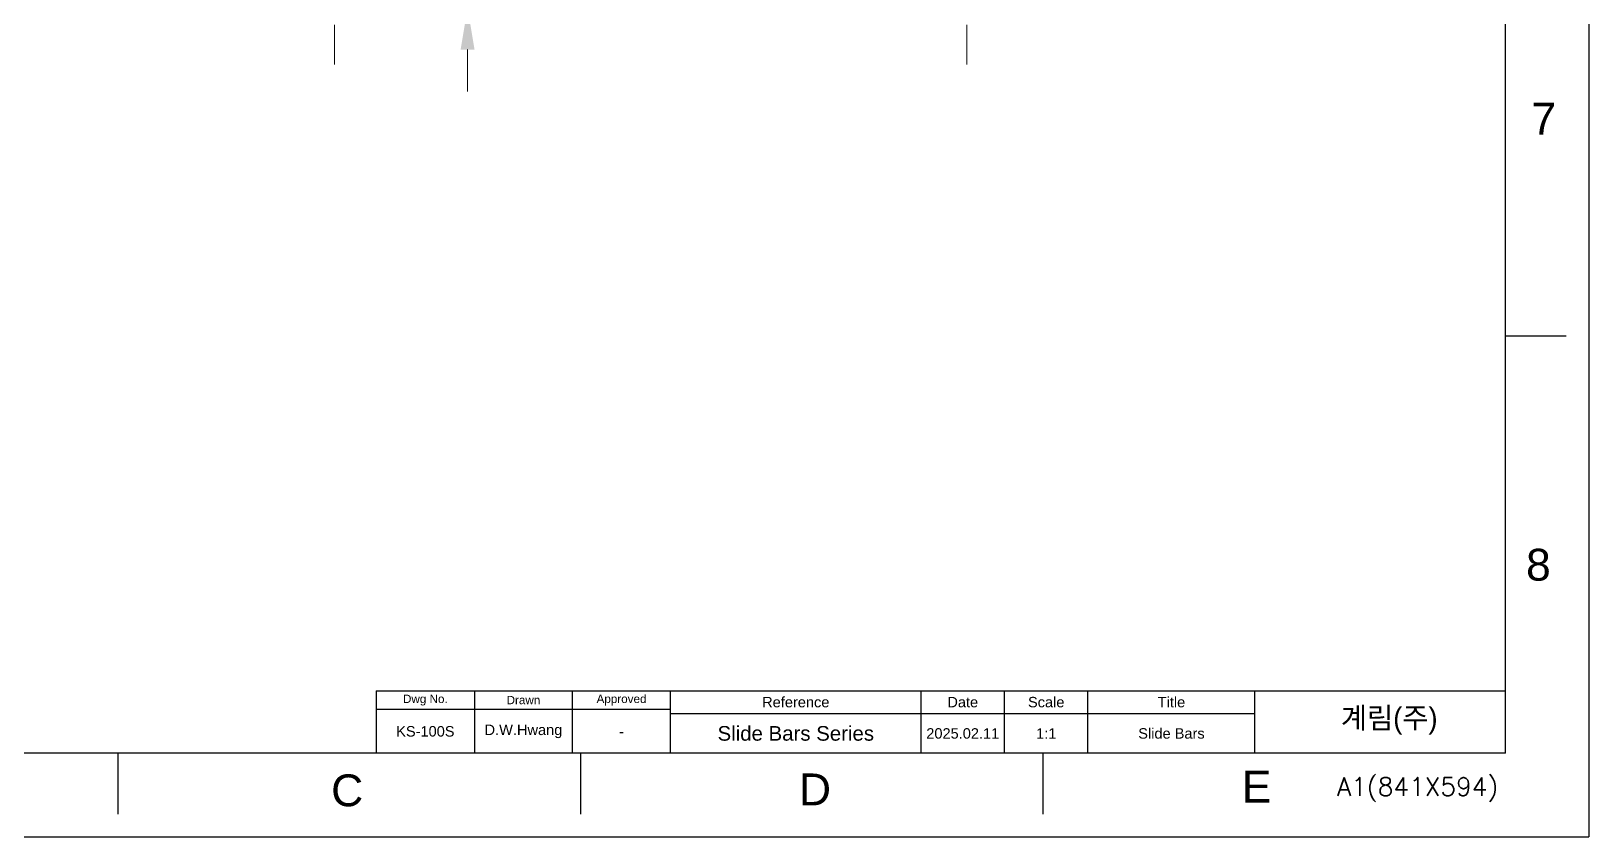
# Model space of a CAD drawing. Header units: millimetres. Extents: x 14 to 1202, y 28 to 1708.
# Drawn here: x 455 to 1202, y 28 to 414 of the extents above; entities that cross this region are included whole.
import ezdxf

# ---------------------------------------------------------------- set-up
doc = ezdxf.new("R2010")
doc.units = ezdxf.units.MM
doc.linetypes.add('CENTER2', pattern=[28.575, 19.05, -3.175, 3.175, -3.175])
doc.layers.add('FORM2', color=7, linetype='Continuous')
doc.layers.add('TEXT', color=2, linetype='Continuous')
doc.styles.add('GOGO', font='Gulim.ttf', dxfattribs={"height": 3})
doc.styles.add('ROMANS', font='ROMANS.shx', dxfattribs={"height": 2.5})
doc.styles.get("Standard").update_dxf_attribs({"font": 'arial.ttf'})
doc.dimstyles.new('기밴테크', dxfattribs={"dimtxt": 3, "dimasz": 3, "dimexe": 1.25, "dimexo": 0.625, "dimgap": 0.6, "dimtad": 1, "dimtih": 1, "dimtoh": 1, "dimdec": 1, "dimlunit": 6, "dimtxsty": 'GOGO', "dimcen": 0, "dimclrd": 3, "dimclre": 3, "dimclrt": 4, "dimadec": 0, "dimazin": 0, "dimtfac": 1, "dimtdec": 1, "dimtmove": 0, "dimatfit": 3, "dimfxl": 1, "dimlwd": 13, "dimlwe": 13, "dimarcsym": 0})

# ---------------------------------------------------------------- blocks, each defined once
blk = doc.blocks.new('*D10')
at = {"color": 3, "lineweight": 13, "transparency": 16777216}
for p, q in [((664.59, 502.34), (664.59, 522.34)), ((618.76, 482.34), (676.59, 482.34)), ((664.59, 482.34), (664.59, 468.89)), ((664.59, 425.34), (664.59, 440.44)), ((617.76, 425.34), (676.59, 425.34)), ((664.59, 405.34), (664.59, 385.34))]:
    blk.add_line(p, q, dxfattribs=at)
at = {"color": 3, "transparency": 16777216}
for points in [[(661.26, 502.34), (667.92, 502.34), (664.59, 482.34)], [(661.26, 405.34), (667.92, 405.34), (664.59, 425.34)]]:
    blk.add_solid(points, dxfattribs=at)
at = {"layer": 'Defpoints', "color": 0, "transparency": 16777216}
for p in [(613.76, 482.34), (612.76, 425.34), (664.59, 425.34)]:
    blk.add_point(p, dxfattribs=at)
at = {"color": 4, "transparency": 16777216, "insert": (664.59, 454.66), "char_height": 3, "attachment_point": 5, "style": 'GOGO'}
blk.add_mtext('{\\H6x;57}', dxfattribs=at)

msp = doc.modelspace()

# ---------------------------------------------------------------- linework, layer by layer
at = {"color": 1, "linetype": 'CENTER2', "lineweight": 18}
for p, q in [((600.76, 398.2), (600.76, 1137.52)), ((903.85, 398.2), (903.85, 1137.52))]:
    msp.add_line(p, q, dxfattribs=at)
at = {"layer": 'FORM2', "linetype": 'Continuous'}
for p, q in [((1201.86, 1708.28), (1201.86, 28.28)), ((1161.86, 68.28), (1161.86, 1668.28)), ((1161.86, 268.28), (1190.93, 268.28)), ((620.86, 98.28), (1161.86, 98.28)), ((620.86, 98.28), (620.86, 68.28)), ((667.86, 98.28), (667.86, 68.28)), ((714.86, 68.28), (714.86, 98.28)), ((761.86, 68.28), (761.86, 98.28)), ((881.86, 68.28), (881.86, 98.28)), ((881.86, 68.28), (881.86, 98.28)), ((881.86, 68.28), (881.86, 98.28)), ((921.86, 68.28), (921.86, 98.28)), ((961.86, 68.28), (961.86, 98.28)), ((1041.86, 68.28), (1041.86, 98.28)), ((761.86, 89.28), (620.86, 89.28)), ((761.86, 87.28), (1041.86, 87.28)), ((1161.86, 68.28), (53.86, 68.28)), ((497.07, 68.27), (497.07, 39.2)), ((718.67, 68.27), (718.67, 39.2)), ((940.27, 68.27), (940.27, 39.2)), ((13.86, 28.28), (1201.86, 28.28))]:
    msp.add_line(p, q, dxfattribs=at)
msp.add_point((714.86, 89.28), dxfattribs=at)

# ---------------------------------------------------------------- texts
at = {"layer": 'FORM2', "linetype": 'Continuous', "style": 'ROMANS'}
msp.add_text('A1(841X594)', height=8.75, dxfattribs=at).set_placement((1081.22, 47.95))
at = {"layer": 'FORM2', "linetype": 'Continuous', "attachment_point": 5}
for s, width, insert, char_height in [('7', 50, (1180.26, 372.24), 15.25), ('8', 50, (1177.7, 158.52), 15.25), ('-', 23.5, (738.36, 78.78), 5), ('E', 10, (1042.65, 52.27), 15.25), ('C', 10, (606.9, 50.44), 15.25), ('D', 10, (831.07, 51), 15.25)]:
    msp.add_mtext_dynamic_manual_height_columns(s, width=width, gutter_width=12.5, heights=[0], dxfattribs=dict(at, insert=insert, char_height=char_height))
at = {"layer": 'FORM2', "color": 2, "linetype": 'Continuous', "char_height": 5, "attachment_point": 5}
for s, width, insert in [('KS-100S', 76.0696, (644.36, 78.78)), ('D.W.Hwang', 23.5, (691.36, 78.78)), ('2025.02.11', 20, (901.86, 77.78)), ('1:1', 20, (941.86, 77.78)), ('Slide Bars', 91.3814, (1001.86, 77.78))]:
    msp.add_mtext_dynamic_manual_height_columns(s, width=width, gutter_width=12.5, heights=[0], dxfattribs=dict(at, insert=insert))
at = {"layer": 'TEXT', "linetype": 'Continuous', "attachment_point": 5}
for s, width, insert, char_height in [('Dwg No.', 53.3565, (644.36, 93.78), 4), ('Drawn', 23.5, (691.36, 93.78), 4), ('Approved', 23.5, (738.36, 93.78), 4), ('Reference', 60, (821.86, 92.78), 5), ('Date', 20, (901.86, 92.78), 5), ('Scale', 20, (941.86, 92.78), 5), ('Title', 40, (1001.86, 92.78), 5), ('{\\fHYGothic-Medium|b0|i0|c129|p18;계림(주)}', 153.7856, (1106.21, 83.76), 10), ('Slide Bars Series', 128.4759, (821.86, 77.78), 7)]:
    msp.add_mtext_dynamic_manual_height_columns(s, width=width, gutter_width=12.5, heights=[0], dxfattribs=dict(at, insert=insert, char_height=char_height))

# ---------------------------------------------------------------- dimensions: what is measured, and where the dimension line sits
dim = msp.add_linear_dim(base=(664.59, 425.34), p1=(613.76, 482.34), p2=(612.76, 425.34), angle=90, text='{\\H6x;<>}', dimstyle='기밴테크', override={"dimasz": 20, "dimexe": 12, "dimexo": 5, "dimgap": 5})
dim.commit()
dim.dimension.update_dxf_attribs({"geometry": '*D10', "text_midpoint": (664.59, 454.66), "dimtype": 160})

doc.saveas('drawing.dxf')
